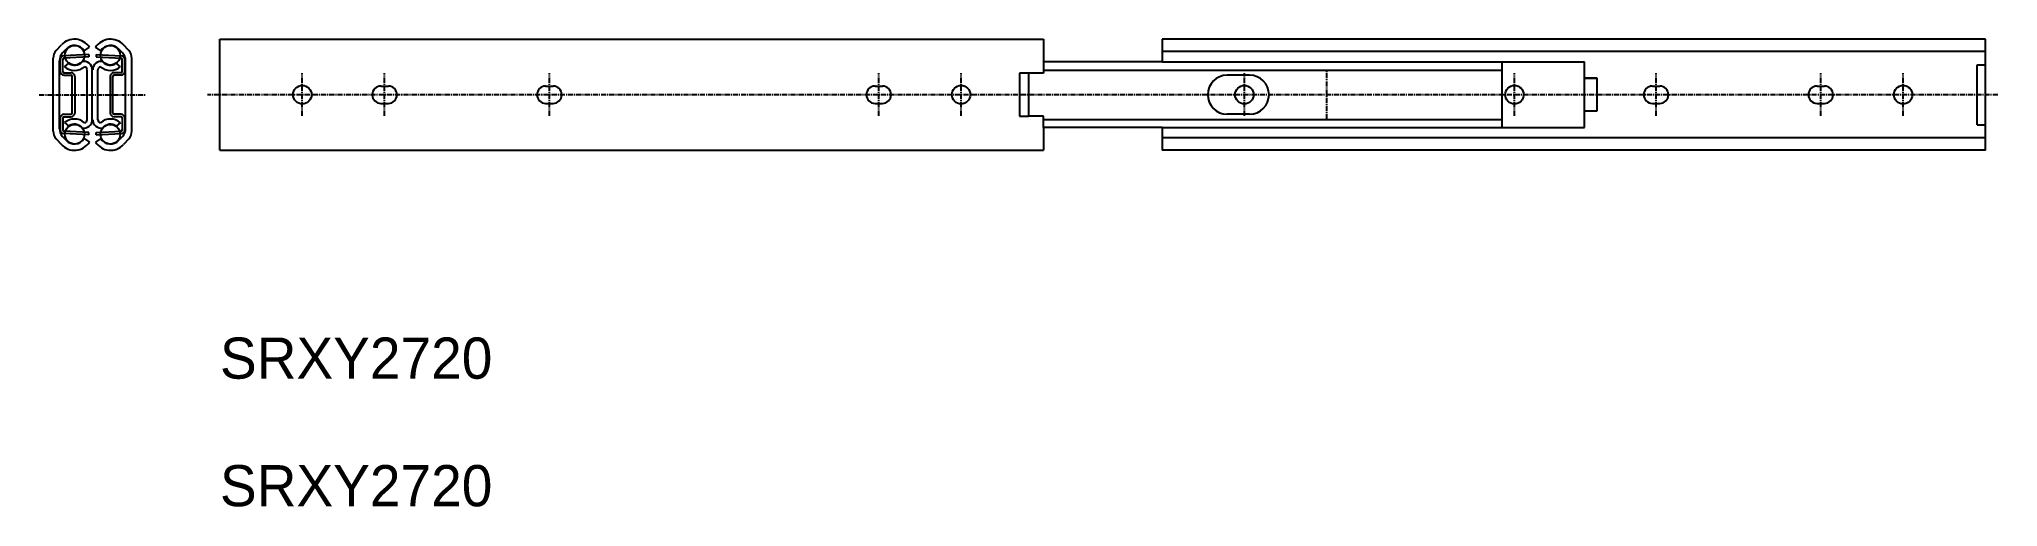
# Model space of a CAD drawing. Extents: x -34 to 442, y 10 to 124.
import ezdxf

# ---------------------------------------------------------------- set-up
doc = ezdxf.new("R2010")
doc.units = 0
doc.linetypes.add('CENTER', pattern=[2, 1.25, -0.25, 0.25, -0.25])
doc.layers.get('0').update_dxf_attribs({"linetype": 'CONTINUOUS'})
doc.layers.add('CENTER', color=1, linetype='CENTER')

msp = doc.modelspace()

# ---------------------------------------------------------------- linework, layer by layer
at = {"color": 7, "linetype": 'CONTINUOUS'}
for p, q in [((-29.76, 120.75), (-28.49, 122.12)), ((-28.24, 120.15), (-27.38, 121.08)), ((-21.88, 119.78), (-27.93, 119.46)), ((-21.88, 119.18), (-27.9, 118.86)), ((-22.95, 120.65), (-21.71, 121.54)), ((-21.88, 119.78), (-21.88, 119.18)), ((-18.97, 120.65), (-20.21, 121.54)), ((-20.03, 119.78), (-13.98, 119.46)), ((-20.03, 119.78), (-20.03, 119.18)), ((-20.03, 119.18), (-14.01, 118.86)), ((-13.67, 120.15), (-14.53, 121.08)), ((-12.15, 120.75), (-13.42, 122.12)), ((10, 123.5), (210, 123.5)), ((10, 96.5), (10, 123.5)), ((210, 123.5), (210, 118)), ((438.8, 123.5), (238.8, 123.5)), ((238.8, 123.5), (238.8, 118)), ((438.8, 120.5), (238.8, 120.5)), ((438.8, 96.5), (438.8, 123.5)), ((-30.51, 101.15), (-30.51, 118.85)), ((-28.98, 101.75), (-28.98, 118.25)), ((-28.78, 115.65), (-28.78, 118.56)), ((-28.18, 115.65), (-28.18, 118.56)), ((-27.88, 115.35), (-26.18, 115.35)), ((-27.88, 114.75), (-26.18, 114.75)), ((-27.72, 116.79), (-26.74, 117.64)), ((-25.88, 105.55), (-25.88, 114.45)), ((-25.28, 114.45), (-25.28, 105.55)), ((-22.28, 103.93), (-22.28, 116.08)), ((-21.01, 103.91), (-21.01, 116.09)), ((-21.01, 103.91), (-21.01, 116.09)), ((-19.64, 103.93), (-19.64, 116.08)), ((-16.63, 114.45), (-16.63, 105.55)), ((-16.03, 105.55), (-16.03, 114.45)), ((-14.03, 115.35), (-15.73, 115.35)), ((-14.03, 114.75), (-15.73, 114.75)), ((-14.19, 116.79), (-15.17, 117.64)), ((-13.73, 115.65), (-13.73, 118.56)), ((-13.13, 115.65), (-13.13, 118.56)), ((-12.93, 101.75), (-12.93, 118.25)), ((-11.41, 101.15), (-11.41, 118.85)), ((204.2, 115.25), (204.2, 104.75)), ((206.37, 115.25), (204.2, 115.25)), ((210, 115.25), (206.37, 115.25)), ((206.37, 115.25), (206.37, 104.75)), ((238.8, 118), (210, 118)), ((210, 118), (210, 115.25)), ((210, 116), (321.4, 116)), ((238.8, 118), (341.4, 118)), ((260.05, 114.75), (254.65, 114.75)), ((321.4, 102), (321.4, 118)), ((341.4, 102), (341.4, 118)), ((436.8, 102.7), (436.8, 117.3)), ((436.8, 117.3), (438.8, 117.3)), ((49.1, 112.1), (50.9, 112.1)), ((89.1, 112.1), (90.9, 112.1)), ((169.1, 112.1), (170.9, 112.1)), ((344.4, 114), (341.4, 114)), ((344.4, 114), (344.4, 106)), ((357.9, 112.1), (359.7, 112.1)), ((397.9, 112.1), (399.7, 112.1)), ((-27.88, 105.25), (-26.18, 105.25)), ((-14.03, 105.25), (-15.73, 105.25)), ((49.1, 107.9), (50.9, 107.9)), ((89.1, 107.9), (90.9, 107.9)), ((169.1, 107.9), (170.9, 107.9)), ((204.2, 104.75), (206.37, 104.75)), ((210, 104.75), (206.37, 104.75)), ((210, 102), (210, 104.75)), ((260.05, 105.25), (254.65, 105.25)), ((344.4, 106), (341.4, 106)), ((357.9, 107.9), (359.7, 107.9)), ((397.9, 107.9), (399.7, 107.9)), ((-28.78, 104.35), (-28.78, 101.44)), ((-28.18, 104.35), (-28.18, 101.44)), ((-21.88, 100.22), (-27.93, 100.54)), ((-21.88, 100.82), (-27.9, 101.14)), ((-27.88, 104.65), (-26.18, 104.65)), ((-27.72, 103.21), (-26.74, 102.36)), ((-21.88, 100.22), (-21.88, 100.82)), ((-20.03, 100.82), (-14.01, 101.14)), ((-20.03, 100.22), (-20.03, 100.82)), ((-20.03, 100.22), (-13.98, 100.54)), ((-14.03, 104.65), (-15.73, 104.65)), ((-14.19, 103.21), (-15.17, 102.36)), ((-13.73, 104.35), (-13.73, 101.44)), ((-13.13, 104.35), (-13.13, 101.44)), ((210, 104), (321.4, 104)), ((238.8, 102), (210, 102)), ((210, 102), (210, 96.5)), ((238.8, 102), (341.4, 102)), ((238.8, 102), (238.8, 96.5)), ((436.8, 102.7), (438.8, 102.7)), ((-29.76, 99.25), (-28.49, 97.88)), ((-28.24, 99.85), (-27.38, 98.92)), ((-22.95, 99.35), (-21.71, 98.46)), ((-18.97, 99.35), (-20.21, 98.46)), ((-13.67, 99.85), (-14.53, 98.92)), ((-12.15, 99.25), (-13.42, 97.88)), ((10, 96.5), (210, 96.5)), ((438.8, 99.5), (238.8, 99.5)), ((438.8, 96.5), (238.8, 96.5))]:
    msp.add_line(p, q, dxfattribs=at)
msp.add_lwpolyline([(344.4, 106), (341.4, 106), (341.4, 114), (344.4, 114)], close=True, dxfattribs=at)
for centre, radius in [((-25.28, 119.6), 2.38), ((-16.63, 119.6), 2.38), ((30, 110), 2.25), ((190, 110), 2.25), ((258.8, 110), 2.25), ((324.4, 110), 2.25), ((418.8, 110), 2.25), ((-25.28, 100.4), 2.38), ((-16.63, 100.4), 2.38)]:
    msp.add_circle(centre, radius, dxfattribs=at)
for centre, radius, start, end in [((-27.72, 118.85), 2.79, 137.2013, 180), ((-26.19, 118.25), 2.79, 137.1991, 180.0043), ((-27.88, 118.56), 0.9, 93, 180), ((-25.33, 119.18), 4.32, 33.0722, 137.1989), ((-25.33, 119.18), 2.8, 31.6499, 137.2017), ((-16.59, 119.18), 4.32, 42.8011, 146.9287), ((-16.59, 119.18), 2.8, 42.7983, 148.3515), ((-14.03, 118.56), 0.9, 0, 87), ((-15.72, 118.25), 2.79, 359.9985, 42.7994), ((-14.2, 118.85), 2.79, 0.0029, 42.7973), ((-27.88, 115.65), 0.9, 180, 270), ((-27.88, 118.56), 0.3, 93, 180), ((-27.88, 115.65), 0.3, 180, 270), ((-25.33, 119.59), 3.68, 229.5014, 310.9227), ((-25.33, 119.59), 2.41, 233.9299, 319.4977), ((-26.18, 114.45), 0.9, 0, 90), ((-26.18, 114.45), 0.3, 0, 90), ((-23.01, 116.09), 2, 0, 104.1068), ((-23.01, 116.09), 0.73, 359.9751, 82.8747), ((-18.91, 116.08), 2, 75.8895, 180), ((-18.91, 116.08), 0.73, 97.1218, 179.9999), ((-16.59, 119.59), 3.68, 229.0773, 310.4991), ((-16.59, 119.59), 2.41, 220.5052, 306.0711), ((-15.73, 114.45), 0.9, 90, 180), ((-15.73, 114.45), 0.3, 90, 180), ((-14.03, 115.65), 0.3, 270, 0), ((-14.03, 115.65), 0.9, 270, 0), ((-14.03, 118.56), 0.3, 0, 87), ((254.65, 110), 4.75, 90, 270), ((260.05, 110), 4.75, 270, 90), ((49.1, 110), 2.1, 90, 270), ((50.9, 110), 2.1, 270, 90), ((89.1, 110), 2.1, 90, 270), ((90.9, 110), 2.1, 270, 90), ((169.1, 110), 2.1, 90, 270), ((170.9, 110), 2.1, 270, 90), ((357.9, 110), 2.1, 90, 270), ((359.7, 110), 2.1, 270, 90), ((397.9, 110), 2.1, 90, 270), ((399.7, 110), 2.1, 270, 90), ((-27.88, 104.35), 0.9, 90, 180), ((-26.18, 105.55), 0.3, 270, 0), ((-26.18, 105.55), 0.9, 270, 0), ((-15.73, 105.55), 0.9, 180, 270), ((-15.73, 105.55), 0.3, 180, 270), ((-14.03, 104.35), 0.9, 0, 90), ((-27.72, 101.15), 2.79, 180, 222.8003), ((-26.19, 101.75), 2.79, 180, 222.8005), ((-27.88, 101.44), 0.9, 180, 267), ((-27.88, 104.35), 0.3, 90, 180), ((-27.88, 101.44), 0.3, 180, 267), ((-25.33, 100.41), 3.68, 49.0783, 130.4967), ((-25.33, 100.41), 2.41, 40.5045, 126.0686), ((-23.01, 103.91), 2, 255.8901, 0), ((-23.01, 103.91), 0.73, 277.1233, 0.9484), ((-18.91, 103.91), 2, 180, 284.1099), ((-18.91, 103.91), 0.73, 179.0516, 262.8767), ((-16.59, 100.41), 3.68, 49.5033, 130.9217), ((-16.59, 100.41), 2.41, 53.9314, 139.4955), ((-14.03, 104.35), 0.3, 0, 90), ((-14.03, 101.44), 0.3, 273, 0), ((-14.03, 101.44), 0.9, 273, 0), ((-15.72, 101.75), 2.79, 317.1995, 0), ((-14.2, 101.15), 2.79, 317.1997, 0), ((-25.33, 100.82), 4.32, 222.8007, 326.9277), ((-25.33, 100.82), 2.8, 222.7997, 328.3498), ((-16.59, 100.82), 4.32, 213.0723, 317.1993), ((-16.59, 100.82), 2.8, 211.6502, 317.2003)]:
    msp.add_arc(centre, radius, start, end, dxfattribs=at)
at = {"layer": 'CENTER', "color": 1, "linetype": 'CENTER'}
for p, q in [((30, 104.9), (30, 115.25)), ((50, 104.9), (50, 115.25)), ((90, 104.9), (90, 115.25)), ((170, 104.9), (170, 115.25)), ((190, 104.9), (190, 115.25)), ((258.8, 104.9), (258.8, 115.25)), ((278.8, 104), (278.8, 116)), ((324.4, 104.9), (324.4, 115.25)), ((358.8, 104.9), (358.8, 115.25)), ((398.8, 104.9), (398.8, 115.25)), ((418.8, 104.9), (418.8, 115.25)), ((-33.91, 110), (-8, 110)), ((441.8, 110), (7, 110))]:
    msp.add_line(p, q, dxfattribs=at)

# ---------------------------------------------------------------- texts
at = {"color": 7, "linetype": 'CONTINUOUS'}
for p in [(10, 41), (10, 10)]:
    msp.add_text('SRXY2720', height=10, dxfattribs=at).set_placement(p)

doc.saveas('drawing.dxf')
